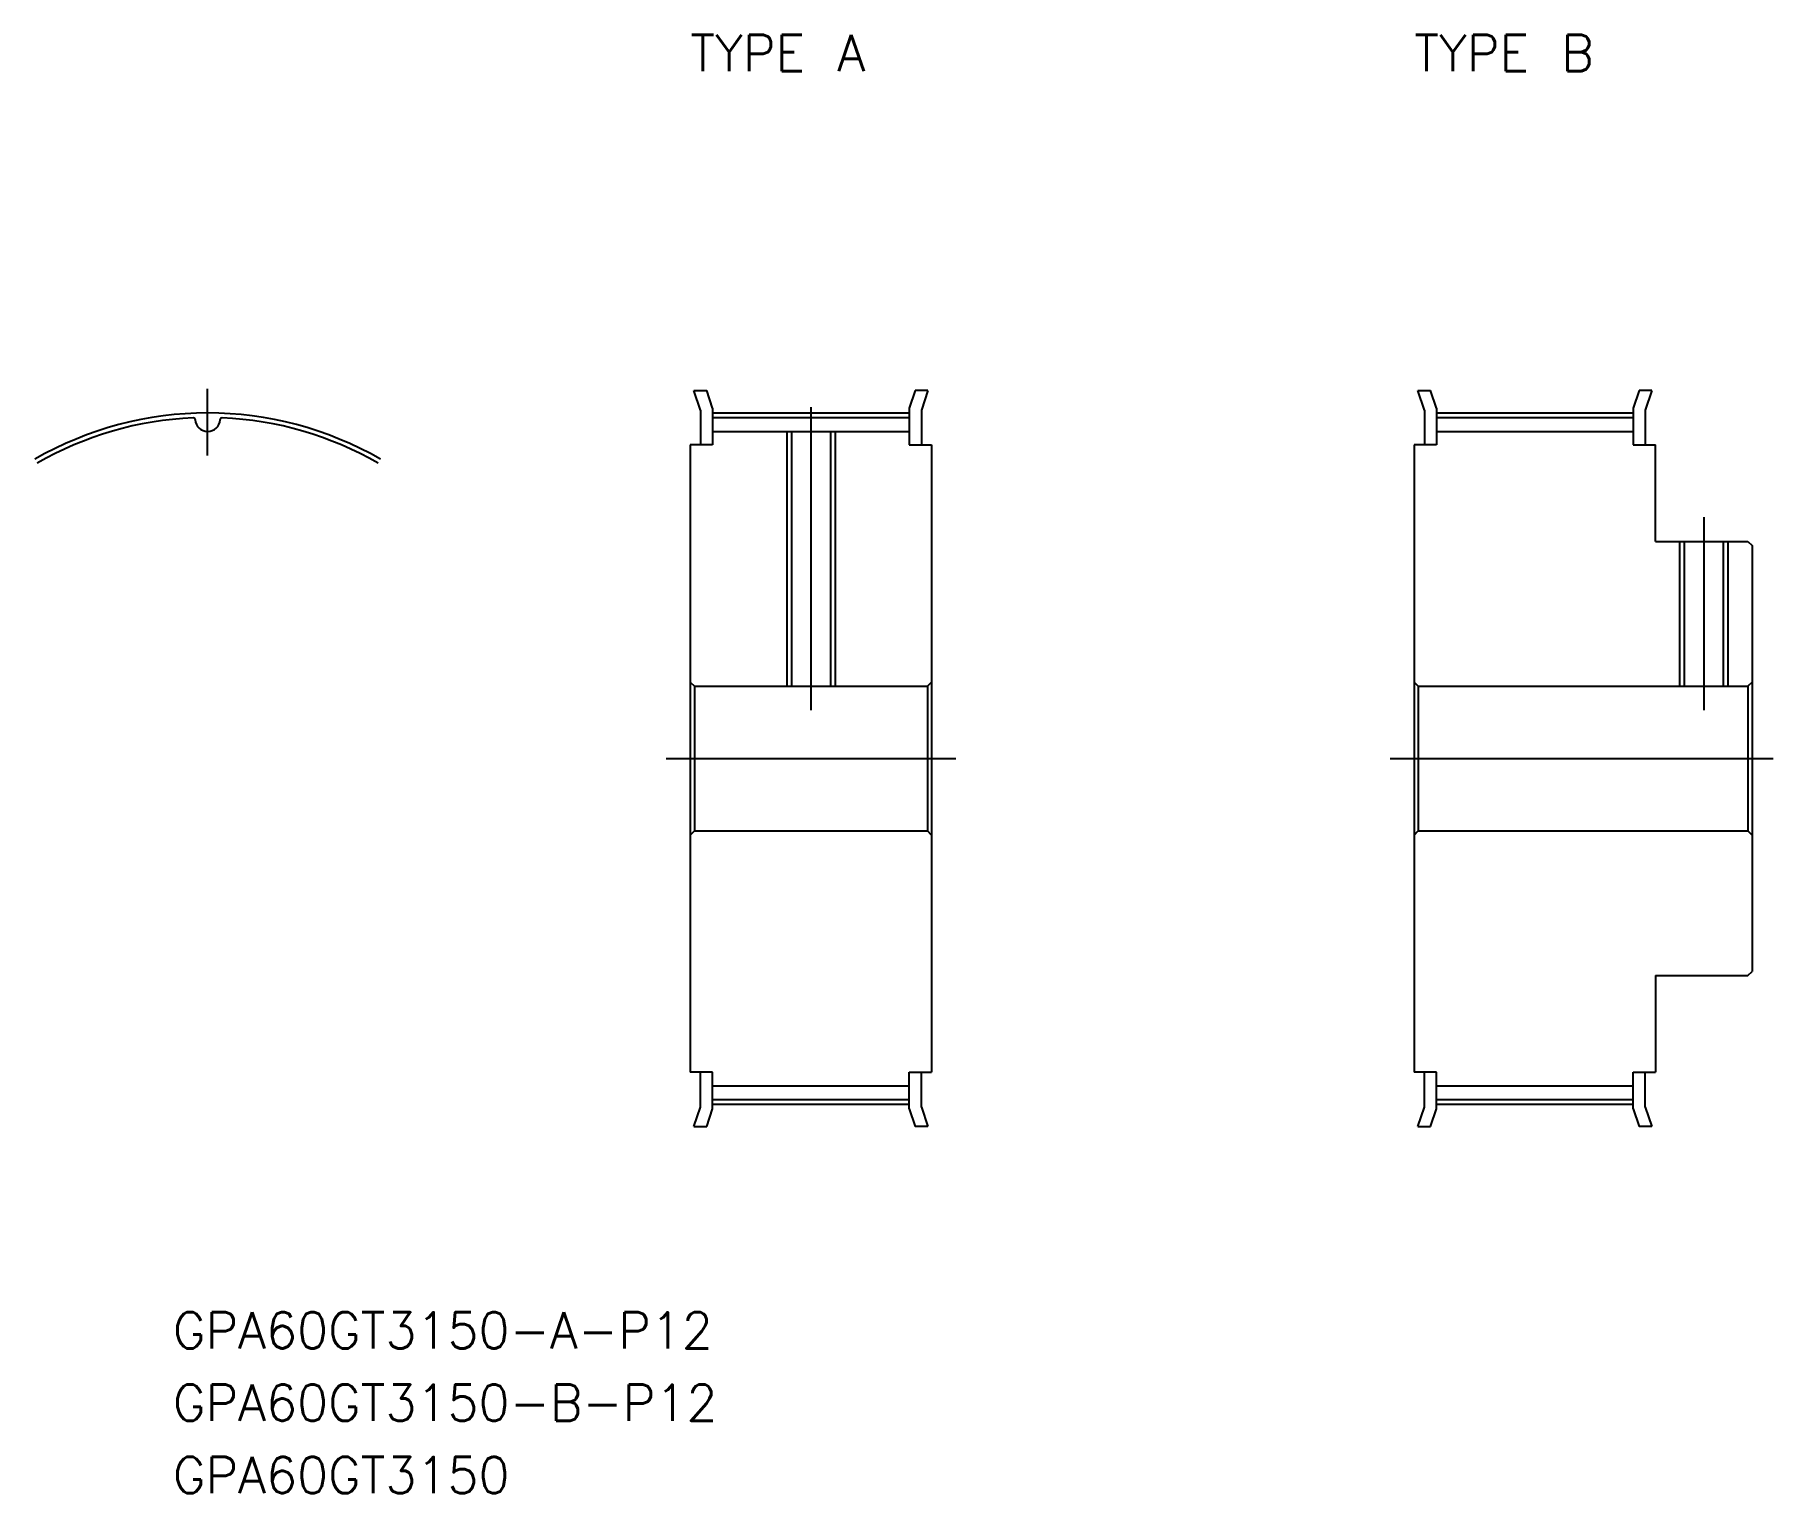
# Model space of a CAD drawing. Extents: x -14 to 130, y -61 to 60.
import ezdxf

# ---------------------------------------------------------------- set-up
doc = ezdxf.new("R2010")
doc.units = 0
doc.linetypes.add('CENTER', pattern=[50.8, 31.75, -6.35, 6.35, -6.35])
doc.layers.get('0').update_dxf_attribs({"linetype": 'CONTINUOUS'})
doc.layers.add('CENTER', color=1, linetype='CONTINUOUS')
doc.styles.get("Standard").update_dxf_attribs({"font": 'txt.shx', "height": 3, "bigfont": 'bigfont.shx'})

msp = doc.modelspace()

# ---------------------------------------------------------------- linework, layer by layer
at = {"color": 7, "linetype": 'CONTINUOUS'}
for p, q in [((40.3, 30.5), (41.36, 30.5)), ((40.85, 28.88), (40.3, 30.5)), ((41.85, 29.05), (41.36, 30.5)), ((58.64, 30.5), (58.15, 29.05)), ((59.7, 30.5), (58.64, 30.5)), ((59.7, 30.5), (59.15, 28.88)), ((100.3, 30.5), (101.36, 30.5)), ((100.85, 28.88), (100.3, 30.5)), ((101.85, 29.05), (101.36, 30.5)), ((118.64, 30.5), (118.15, 29.05)), ((119.7, 30.5), (118.64, 30.5)), ((119.7, 30.5), (119.15, 28.88)), ((40.85, 28.88), (40.85, 26)), ((41.85, 29.05), (41.85, 26)), ((58.15, 29.05), (58.15, 26)), ((59.15, 28.88), (59.15, 26)), ((100.85, 28.88), (100.85, 26)), ((101.85, 29.05), (101.85, 26)), ((118.15, 29.05), (118.15, 26)), ((119.15, 28.88), (119.15, 26)), ((41.85, 28.27), (58.15, 28.27)), ((101.85, 28.27), (118.15, 28.27)), ((40, 26), (40, -26)), ((41.85, 26), (40, 26)), ((41.85, 27.12), (58.15, 27.12)), ((48.38, 27.12), (48.38, 6)), ((51.62, 27.12), (51.62, 6)), ((58.15, 26), (60, 26)), ((60, 26), (60, -26)), ((100, 26), (100, -26)), ((101.85, 26), (100, 26)), ((101.85, 27.12), (118.15, 27.12)), ((118.15, 26), (120, 26)), ((120, 18), (120, 26)), ((120, 18), (127.66, 18)), ((122.38, 18), (122.38, 6)), ((125.62, 18), (125.62, 6)), ((127.66, 18), (128, 17.66)), ((128, 17.66), (128, -17.66)), ((40, 6.34), (40.34, 6)), ((40.34, 6), (59.66, 6)), ((40.34, 6), (40.34, -6)), ((60, 6.34), (59.66, 6)), ((59.66, 6), (59.66, -6)), ((100, 6.34), (100.34, 6)), ((100.34, 6), (127.66, 6)), ((100.34, 6), (100.34, -6)), ((128, 6.34), (127.66, 6)), ((127.66, 6), (127.66, -6)), ((40, -6.34), (40.34, -6)), ((40.34, -6), (59.66, -6)), ((60, -6.34), (59.66, -6)), ((100, -6.34), (100.34, -6)), ((100.34, -6), (127.66, -6)), ((128, -6.34), (127.66, -6)), ((120, -18), (127.66, -18)), ((120, -18), (120, -26)), ((127.66, -18), (128, -17.66)), ((41.85, -26), (40, -26)), ((40.85, -28.89), (40.85, -26)), ((41.85, -29.05), (41.85, -26)), ((41.85, -27.12), (58.15, -27.12)), ((58.15, -29.05), (58.15, -26)), ((58.15, -26), (60, -26)), ((59.15, -28.89), (59.15, -26)), ((101.85, -26), (100, -26)), ((100.85, -28.89), (100.85, -26)), ((101.85, -29.05), (101.85, -26)), ((101.85, -27.12), (118.15, -27.12)), ((118.15, -29.05), (118.15, -26)), ((118.15, -26), (120, -26)), ((119.15, -28.89), (119.15, -26)), ((41.85, -28.27), (58.15, -28.27)), ((101.85, -28.27), (118.15, -28.27)), ((40.3, -30.5), (40.85, -28.89)), ((41.36, -30.5), (41.85, -29.05)), ((58.15, -29.05), (58.64, -30.5)), ((59.15, -28.89), (59.7, -30.5)), ((100.3, -30.5), (100.85, -28.89)), ((101.36, -30.5), (101.85, -29.05)), ((118.15, -29.05), (118.64, -30.5)), ((119.15, -28.89), (119.7, -30.5)), ((40.3, -30.5), (41.36, -30.5)), ((59.7, -30.5), (58.64, -30.5)), ((100.3, -30.5), (101.36, -30.5)), ((119.7, -30.5), (118.64, -30.5))]:
    msp.add_line(p, q, dxfattribs=at)
at = {"color": 3, "linetype": 'CONTINUOUS'}
for p, q in [((48, 27.12), (48, 6)), ((52, 27.12), (52, 6)), ((122, 18), (122, 6)), ((126, 18), (126, 6))]:
    msp.add_line(p, q, dxfattribs=at)
at = {"color": 7, "linetype": 'CONTINUOUS'}
for centre, radius, start, end in [((0, 0), 28.27, 92.4364, 120), ((-1.19, 28.07), 0.171, 3.7075, 92.4364), ((0, 28.15), 1.03, 183.7075, 356.2925), ((1.19, 28.07), 0.171, 87.5636, 176.2925), ((0, 0), 28.27, 60, 87.5636)]:
    msp.add_arc(centre, radius, start, end, dxfattribs=at)
at = {"layer": 'CENTER', "color": 1, "linetype": 'CENTER'}
for p, q in [((0, 25.12), (0, 30.65)), ((50, 29.12), (50, 4)), ((41.85, 28.65), (58.15, 28.65)), ((101.85, 28.65), (118.15, 28.65)), ((124, 20), (124, 4)), ((38, 0), (62, 0)), ((98, 0), (130, 0)), ((41.85, -28.65), (58.15, -28.65)), ((101.85, -28.65), (118.15, -28.65))]:
    msp.add_line(p, q, dxfattribs=at)
msp.add_arc((0, 0), 28.65, 60, 120, dxfattribs=at)

# ---------------------------------------------------------------- texts
at = {"color": 7, "linetype": 'CONTINUOUS'}
for s, p in [('TYPE A', (40, 57)), ('TYPE B', (100, 57)), ('GPA60GT3150-A-P12', (-2.88, -48.9)), ('GPA60GT3150-B-P12', (-2.88, -54.9)), ('GPA60GT3150', (-2.88, -60.9))]:
    msp.add_text(s, height=3, dxfattribs=at).set_placement(p)

doc.saveas('drawing.dxf')
